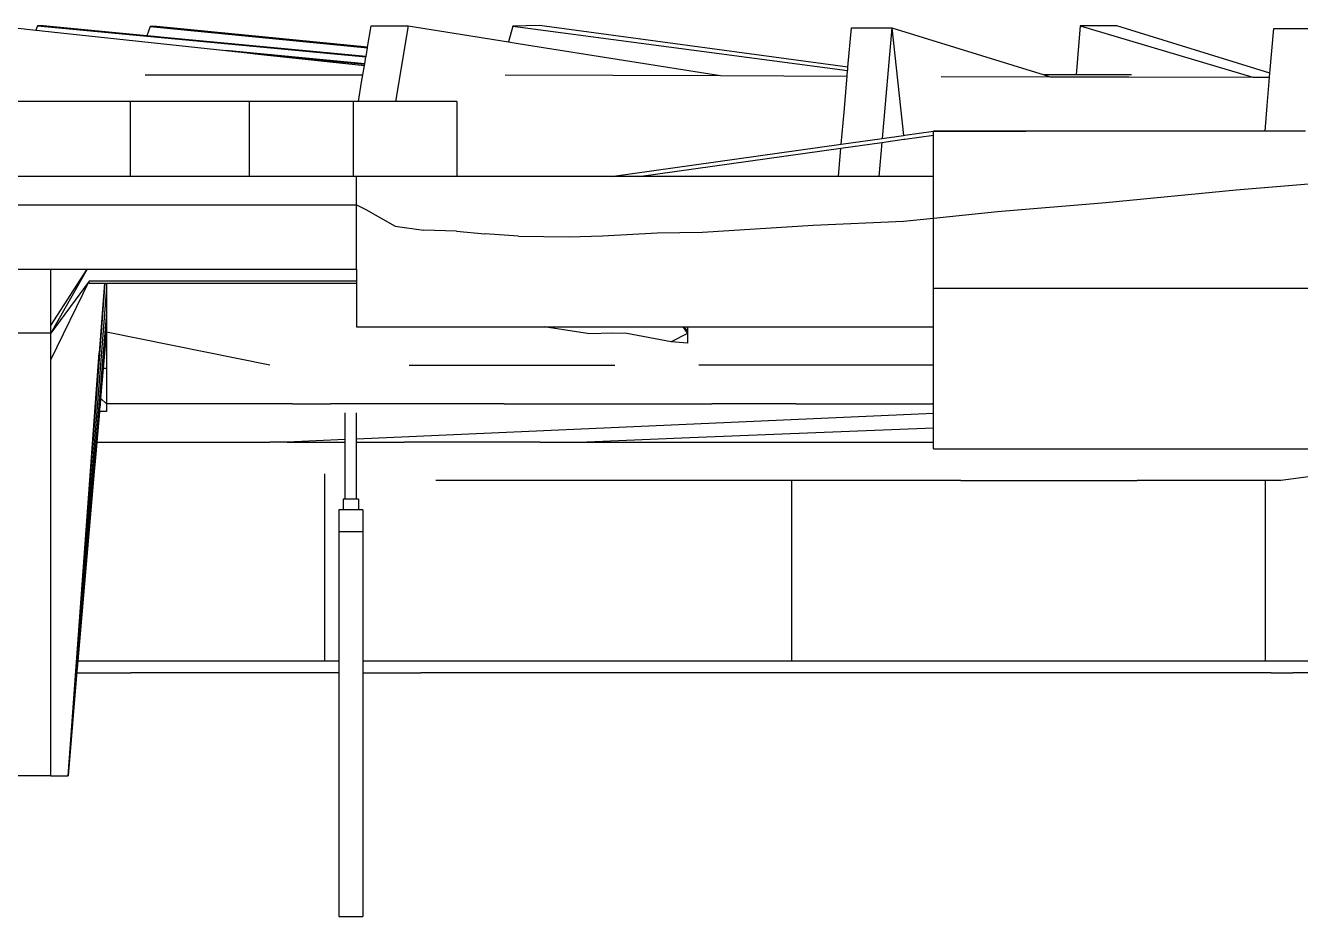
# Model space of a CAD drawing. Extents: x -101 to 101, y -14 to 18.
# Drawn here: x -29.86 to 3.28, y -13.85 to 9.31 of the extents above; entities that cross this region are included whole.
import ezdxf

# ---------------------------------------------------------------- set-up
doc = ezdxf.new("R2010")
doc.units = 0
doc.layers.get('0').update_dxf_attribs({"linetype": 'CONTINUOUS'})
doc.layers.add('SECTIONCUTEDGES', color=7, linetype='CONTINUOUS')

msp = doc.modelspace()

# ---------------------------------------------------------------- linework, layer by layer
for p, q in [((-30.693, 9.313), (-29.597, 9.194)), ((-29.555, 9.302), (-29.597, 9.194)), ((-29.408, 9.3), (-29.555, 9.302)), ((-29.555, 9.302), (-21.014, 8.496)), ((-26.71, 9.045), (-29.408, 9.3)), ((-26.626, 9.284), (-26.71, 9.045)), ((-26.45, 9.283), (-26.626, 9.284)), ((-26.626, 9.284), (-20.974, 8.736)), ((-20.971, 8.75), (-26.45, 9.283)), ((-20.971, 8.75), (-20.878, 9.3)), ((-20.878, 9.3), (-19.917, 9.3)), ((-19.917, 9.3), (-20.25, 7.339)), ((-19.917, 9.3), (-17.305, 8.884)), ((-17.195, 9.295), (-17.305, 8.884)), ((-16.501, 9.312), (-17.195, 9.295)), ((-17.195, 9.295), (-8.494, 8.139)), ((-8.486, 8.226), (-16.501, 9.312)), ((-2.446, 9.3), (-2.556, 8.032)), ((-1.499, 9.3), (-2.446, 9.3)), ((-2.446, 9.3), (2.041, 7.97)), ((2.485, 8.074), (-1.499, 9.3)), ((-29.597, 9.194), (-29.498, 9.183)), ((-29.498, 9.183), (-29.427, 9.176)), ((-29.427, 9.176), (-24.655, 8.659)), ((-26.513, 9.027), (-26.71, 9.045)), ((-26.351, 9.012), (-26.513, 9.027)), ((-21.013, 8.507), (-26.351, 9.012)), ((-8.486, 8.226), (-8.396, 9.256)), ((-8.396, 9.256), (-7.346, 9.256)), ((-7.346, 9.256), (-7.597, 6.375)), ((-7.346, 9.256), (-3.387, 8.032)), ((-7.346, 9.256), (-7.043, 6.453)), ((2.485, 8.074), (2.583, 9.231)), ((2.583, 9.231), (3.638, 9.231)), ((-21.044, 8.32), (-24.655, 8.659)), ((-24.655, 8.659), (-24.027, 8.591)), ((-21.013, 8.507), (-20.974, 8.736)), ((-20.974, 8.737), (-20.971, 8.75)), ((-20.974, 8.736), (-20.974, 8.737)), ((-17.305, 8.884), (-17.113, 8.854)), ((-17.113, 8.854), (-16.84, 8.81)), ((-16.84, 8.81), (-11.802, 8.009)), ((-24.027, 8.591), (-23.893, 8.577)), ((-23.893, 8.577), (-21.046, 8.309)), ((-23.893, 8.577), (-21.053, 8.269)), ((-21.053, 8.269), (-21.046, 8.309)), ((-21.046, 8.312), (-21.044, 8.32)), ((-21.046, 8.309), (-21.046, 8.312)), ((-21.044, 8.32), (-21.014, 8.496)), ((-21.014, 8.499), (-21.013, 8.507)), ((-21.014, 8.496), (-21.014, 8.499)), ((-26.752, 8.027), (-21.093, 8.031)), ((-21.126, 7.839), (-21.093, 8.031)), ((-21.093, 8.031), (-21.053, 8.269)), ((-17.397, 8.031), (-11.802, 8.009)), ((-11.802, 8.009), (-8.506, 7.997)), ((-8.515, 7.896), (-8.506, 7.997)), ((-8.506, 7.997), (-8.494, 8.139)), ((-8.494, 8.139), (-8.492, 8.158)), ((-8.492, 8.158), (-8.486, 8.226)), ((-6.058, 7.988), (-3.225, 7.982)), ((-3.387, 8.032), (-3.225, 7.982)), ((-2.556, 8.032), (-3.387, 8.032)), ((-3.225, 7.982), (-1.899, 7.979)), ((-2.31, 8.033), (-2.556, 8.032)), ((-1.956, 8.033), (-2.31, 8.033)), ((-1.115, 8.033), (-1.956, 8.033)), ((-1.899, 7.979), (-1.185, 7.977)), ((-1.185, 7.977), (2.041, 7.97)), ((2.041, 7.97), (2.477, 7.969)), ((2.467, 7.857), (2.477, 7.969)), ((2.477, 7.969), (2.485, 8.074)), ((-21.211, 7.339), (-21.126, 7.839)), ((-8.57, 7.258), (-8.515, 7.896)), ((2.414, 7.232), (2.467, 7.857)), ((-29.253, 7.339), (-30.131, 7.339)), ((-29.063, 7.339), (-29.253, 7.339)), ((-27.146, 7.339), (-29.063, 7.339)), ((-27.146, 7.339), (-27.146, 5.386)), ((-24.04, 7.339), (-27.146, 7.339)), ((-24.04, 5.386), (-24.04, 7.339)), ((-21.347, 7.339), (-24.04, 7.339)), ((-21.347, 7.339), (-21.347, 5.386)), ((-21.211, 7.339), (-21.347, 7.339)), ((-20.25, 7.339), (-21.211, 7.339)), ((-19.502, 7.339), (-20.25, 7.339)), ((-19.104, 7.339), (-19.502, 7.339)), ((-19.103, 7.339), (-19.104, 7.339)), ((-18.654, 7.339), (-19.103, 7.339)), ((-18.654, 7.339), (-18.654, 7.294)), ((-18.654, 7.294), (-18.654, 5.386)), ((-8.66, 6.226), (-8.587, 7.058)), ((-8.587, 7.058), (-8.57, 7.258)), ((2.358, 6.564), (2.395, 7.008)), ((2.395, 7.008), (2.414, 7.232)), ((-8.66, 6.226), (-7.597, 6.375)), ((-7.606, 6.273), (-7.032, 6.354)), ((-7.597, 6.375), (-7.043, 6.453)), ((-7.043, 6.453), (-7.006, 6.459)), ((-7.032, 6.354), (-7.009, 6.357)), ((-7.009, 6.357), (-6.258, 6.463)), ((-7.006, 6.459), (-6.258, 6.564)), ((-6.258, 6.568), (-3.858, 6.568)), ((-6.258, 6.564), (-6.258, 6.568)), ((-3.858, 6.564), (-3.858, 6.568)), ((-14.64, 5.386), (-8.66, 6.226)), ((-13.921, 5.386), (-8.669, 6.124)), ((-8.733, 5.386), (-8.669, 6.124)), ((-8.669, 6.124), (-7.606, 6.273)), ((-7.606, 6.273), (-7.683, 5.386)), ((-29.208, 1.514), (-29.208, 2.979)), ((-29.208, 1.514), (-28.259, 2.979)), ((-28.259, 2.979), (-29.208, 1.314)), ((-28.208, 2.669), (-29.208, 1.314)), ((-29.208, 0.623), (-28.208, 2.669)), ((-28.208, 2.615), (-28.208, 2.669)), ((-27.758, 2.669), (-28.208, 2.669)), ((-21.258, 2.669), (-27.758, 2.669)), ((-28.758, -10.193), (-27.791, 2.615)), ((-27.758, 2.479), (-28.758, -10.193)), ((-28.208, 2.615), (-28.201, 2.615)), ((-28.201, 2.615), (-27.947, 2.615)), ((-27.812, 2.615), (-27.947, 0.803)), ((-27.947, 2.615), (-27.812, 2.615)), ((-27.812, 2.615), (-27.806, 2.615)), ((-27.806, 2.615), (-27.791, 2.615)), ((-27.791, 2.615), (-27.758, 2.615)), ((-27.758, 2.615), (-27.758, 2.479)), ((-27.758, 2.615), (-25.808, 2.615)), ((-27.758, 2.479), (-27.758, 1.839)), ((-25.808, 2.615), (-25.597, 2.615)), ((-25.597, 2.615), (-25.24, 2.615)), ((-25.24, 2.615), (-24.931, 2.615)), ((-24.931, 2.615), (-22.252, 2.615)), ((-22.252, 2.615), (-21.258, 2.615)), ((-27.758, 1.839), (-28.758, -10.193)), ((-27.758, 1.839), (-27.758, 1.479)), ((-29.208, 1.314), (-29.208, 1.514)), ((-28.758, -10.193), (-27.758, 1.369)), ((-28.758, -10.193), (-27.758, 1.337)), ((-27.758, 1.479), (-27.758, 1.369)), ((-27.758, 1.369), (-27.758, 1.337)), ((-23.514, 0.479), (-27.758, 1.337)), ((-27.758, 1.337), (-27.758, 1.288)), ((-15.201, 1.298), (-16.384, 1.479)), ((-12.779, 1.479), (-12.653, 1.308)), ((-12.653, 1.366), (-12.74, 1.479)), ((-12.653, 1.479), (-12.653, 1.366)), ((-12.653, 1.366), (-12.653, 1.308)), ((-6.258, 1.196), (-6.258, 1.479)), ((-29.208, 1.314), (-36.258, 1.314)), ((-29.208, 0.623), (-29.208, 1.314)), ((-27.785, 0.985), (-27.768, 1.177)), ((-27.758, 1.002), (-27.785, 0.985)), ((-27.768, 1.177), (-27.764, 1.223)), ((-27.764, 1.223), (-27.763, 1.231)), ((-27.764, 1.223), (-27.758, 1.228)), ((-27.763, 1.231), (-27.758, 1.288)), ((-27.758, 1.235), (-27.763, 1.231)), ((-27.758, 1.288), (-27.758, 1.286)), ((-27.758, 1.286), (-27.758, 1.268)), ((-27.758, 1.268), (-27.758, 1.235)), ((-27.758, 1.235), (-27.758, 1.228)), ((-27.758, 1.228), (-27.758, 1.184)), ((-27.758, 1.184), (-27.758, 1.002)), ((-27.758, 1.002), (-27.758, 0.395)), ((-14.602, 1.314), (-15.201, 1.298)), ((-14.229, 1.308), (-14.602, 1.314)), ((-13.081, 1.087), (-14.229, 1.308)), ((-12.653, 1.308), (-13.081, 1.087)), ((-12.653, 1.057), (-13.081, 1.087)), ((-12.653, 1.308), (-12.653, 1.057)), ((-6.258, 0.479), (-6.258, 1.196)), ((-28.758, -10.193), (-27.947, 0.803)), ((-27.836, 0.393), (-27.785, 0.985)), ((-29.208, -10.193), (-29.208, 0.623)), ((-27.904, -0.389), (-27.836, 0.393)), ((-27.758, 0.395), (-27.836, 0.393)), ((-27.758, 0.395), (-27.758, -0.521)), ((-19.894, 0.479), (-17.864, 0.479)), ((-17.864, 0.479), (-14.544, 0.479)), ((-8.344, 0.479), (-12.364, 0.479)), ((-6.258, 0.479), (-8.344, 0.479)), ((-6.258, 0.214), (-6.258, 0.479)), ((-6.258, 0.111), (-6.258, 0.214)), ((-6.258, 0.003), (-6.258, 0.111)), ((-6.258, -0.035), (-6.258, 0.003)), ((-6.258, -0.126), (-6.258, -0.035)), ((-6.258, -0.513), (-6.258, -0.126)), ((-27.934, -0.728), (-27.928, -0.661)), ((-27.928, -0.661), (-27.918, -0.551)), ((-27.918, -0.551), (-27.904, -0.389)), ((-27.904, -0.389), (-27.758, -0.521)), ((-22.924, -0.521), (-27.758, -0.521)), ((-27.758, -0.521), (-27.758, -0.728)), ((-22.924, -0.521), (-21.934, -0.521)), ((-21.334, -0.521), (-21.934, -0.521)), ((-19.894, -0.521), (-21.334, -0.521)), ((-19.374, -0.521), (-19.894, -0.521)), ((-17.424, -0.521), (-19.374, -0.521)), ((-17.424, -0.521), (-12.024, -0.521)), ((-9.844, -0.521), (-12.024, -0.521)), ((-9.844, -0.521), (-9.334, -0.521)), ((-9.334, -0.521), (-7.624, -0.521)), ((-7.624, -0.521), (-6.294, -0.521)), ((-6.258, -0.521), (-6.294, -0.521)), ((-6.258, -0.521), (-6.258, -0.513)), ((-6.258, -0.778), (-6.258, -0.521)), ((-28.003, -1.521), (-27.934, -0.733)), ((-27.875, -0.727), (-27.934, -0.728)), ((-27.934, -0.733), (-27.934, -0.728)), ((-27.758, -0.728), (-27.875, -0.727)), ((-21.558, -1.423), (-21.558, -0.755)), ((-21.258, -1.404), (-21.258, -0.758)), ((-6.258, -0.778), (-21.258, -1.441)), ((-6.258, -0.783), (-6.258, -0.778)), ((-6.258, -0.789), (-6.258, -0.783)), ((-6.258, -0.816), (-6.258, -0.789)), ((-6.258, -0.839), (-6.258, -0.816)), ((-6.258, -0.86), (-6.258, -0.839)), ((-6.258, -0.881), (-6.258, -0.86)), ((-6.258, -0.906), (-6.258, -0.881)), ((-6.258, -1.012), (-6.258, -0.906)), ((-6.258, -1.157), (-12.598, -1.413)), ((-6.258, -1.044), (-6.258, -1.012)), ((-6.258, -1.115), (-6.258, -1.044)), ((-6.258, -1.146), (-6.258, -1.115)), ((-6.258, -1.157), (-6.258, -1.146)), ((-6.258, -1.171), (-6.258, -1.157)), ((-6.258, -1.521), (-6.258, -1.171)), ((-28.021, -1.733), (-28.003, -1.521)), ((-28.003, -1.521), (-26.904, -1.521)), ((-26.904, -1.521), (-24.344, -1.521)), ((-24.344, -1.521), (-23.514, -1.521)), ((-23.064, -1.521), (-23.514, -1.521)), ((-21.558, -1.454), (-23.064, -1.521)), ((-23.064, -1.521), (-21.814, -1.521)), ((-21.814, -1.521), (-21.594, -1.521)), ((-21.594, -1.521), (-21.558, -1.521)), ((-21.558, -1.454), (-21.558, -1.423)), ((-21.558, -1.519), (-21.558, -1.454)), ((-21.558, -1.521), (-21.558, -1.519)), ((-21.558, -1.519), (-21.558, -1.519)), ((-21.558, -1.607), (-21.558, -1.521)), ((-21.558, -2.028), (-21.558, -1.607)), ((-21.258, -1.441), (-21.258, -1.404)), ((-21.258, -1.505), (-21.258, -1.441)), ((-21.258, -1.505), (-21.258, -1.505)), ((-21.258, -1.521), (-21.258, -1.505)), ((-21.258, -1.505), (-21.258, -1.505)), ((-21.258, -1.521), (-20.014, -1.521)), ((-21.258, -1.709), (-21.258, -1.521)), ((-18.964, -1.521), (-20.014, -1.521)), ((-18.754, -1.521), (-18.964, -1.521)), ((-17.624, -1.521), (-18.754, -1.521)), ((-16.594, -1.521), (-17.624, -1.521)), ((-16.484, -1.521), (-16.594, -1.521)), ((-16.484, -1.521), (-15.284, -1.521)), ((-15.284, -1.521), (-15.274, -1.521)), ((-12.598, -1.413), (-15.274, -1.521)), ((-15.274, -1.521), (-14.134, -1.521)), ((-14.134, -1.521), (-12.994, -1.521)), ((-12.994, -1.521), (-11.364, -1.521)), ((-11.364, -1.521), (-9.084, -1.521)), ((-9.084, -1.521), (-6.314, -1.521)), ((-6.314, -1.521), (-6.258, -1.521)), ((-6.258, -1.54), (-6.258, -1.521)), ((-6.258, -1.594), (-6.258, -1.54)), ((-6.258, -1.699), (-6.258, -1.594)), ((-28.054, -2.111), (-28.029, -1.823)), ((-28.029, -1.823), (-28.021, -1.733)), ((-21.258, -2.083), (-21.258, -1.709)), ((-6.258, -1.699), (-6.178, -1.699)), ((-6.178, -1.699), (-5.783, -1.699)), ((-5.783, -1.699), (-3.506, -1.699)), ((-3.506, -1.699), (-3.084, -1.699)), ((-3.084, -1.699), (-0.134, -1.699)), ((-0.134, -1.699), (0.372, -1.699)), ((0.372, -1.699), (2.788, -1.699)), ((2.788, -1.699), (2.89, -1.699)), ((2.89, -1.699), (5.585, -1.699)), ((-28.498, -7.205), (-28.07, -2.286)), ((-28.07, -2.286), (-28.054, -2.111)), ((-21.558, -2.365), (-21.558, -2.028)), ((-21.258, -2.385), (-21.258, -2.083)), ((-22.089, -2.341), (-22.089, -7.205)), ((-21.558, -3.004), (-21.558, -2.365)), ((-21.258, -3.004), (-21.258, -2.385)), ((-18.854, -2.521), (-19.199, -2.521)), ((-16.484, -2.521), (-18.854, -2.521)), ((-14.704, -2.521), (-16.484, -2.521)), ((-11.714, -2.521), (-14.704, -2.521)), ((-9.95, -2.521), (-11.714, -2.521)), ((-9.95, -2.521), (-9.95, -7.205)), ((-9.744, -2.521), (-9.95, -2.521)), ((-7.744, -2.521), (-9.744, -2.521)), ((-5.554, -2.521), (-7.744, -2.521)), ((-5.554, -2.521), (-3.334, -2.521)), ((-3.334, -2.521), (-0.964, -2.521)), ((1.876, -2.521), (-0.964, -2.521)), ((2.372, -2.521), (1.876, -2.521)), ((2.372, -7.205), (2.372, -2.521)), ((2.446, -2.521), (2.372, -2.521)), ((2.766, -2.521), (2.446, -2.521)), ((3.487, -2.422), (2.766, -2.521)), ((-21.608, -3.285), (-21.718, -3.285)), ((-21.718, -3.285), (-21.718, -3.855)), ((-21.608, -3.004), (-21.608, -3.285)), ((-21.558, -3.004), (-21.608, -3.004)), ((-21.208, -3.285), (-21.608, -3.285)), ((-21.258, -3.004), (-21.558, -3.004)), ((-21.208, -3.004), (-21.258, -3.004)), ((-21.208, -3.004), (-21.208, -3.285)), ((-21.098, -3.285), (-21.208, -3.285)), ((-21.098, -3.285), (-21.098, -3.855)), ((-21.098, -3.855), (-21.718, -3.855)), ((-21.718, -3.855), (-21.718, -7.205)), ((-21.098, -3.855), (-21.098, -7.205)), ((-28.516, -7.408), (-28.498, -7.205)), ((-28.498, -7.205), (-28.09, -7.205)), ((-28.09, -7.205), (-27.667, -7.205)), ((-27.667, -7.205), (-26.552, -7.205)), ((-26.552, -7.205), (-25.444, -7.205)), ((-25.444, -7.205), (-24.025, -7.205)), ((-24.025, -7.205), (-23.101, -7.205)), ((-23.101, -7.205), (-22.089, -7.205)), ((-22.089, -7.205), (-22.069, -7.205)), ((-22.069, -7.205), (-21.718, -7.205)), ((-21.718, -7.205), (-21.718, -7.222)), ((-21.718, -7.222), (-21.718, -7.521)), ((-21.098, -7.205), (-20.727, -7.205)), ((-21.098, -7.205), (-21.098, -7.419)), ((-20.727, -7.205), (-20.221, -7.205)), ((-20.221, -7.205), (-19.066, -7.205)), ((-19.066, -7.205), (-17.636, -7.205)), ((-17.636, -7.205), (-17.051, -7.205)), ((-17.051, -7.205), (-15.594, -7.205)), ((-15.594, -7.205), (-14.928, -7.205)), ((-14.928, -7.205), (-14.131, -7.205)), ((-14.131, -7.205), (-13.515, -7.205)), ((-13.515, -7.205), (-9.95, -7.205)), ((-9.95, -7.205), (-8.002, -7.205)), ((-8.002, -7.205), (-7.269, -7.205)), ((-7.269, -7.205), (-6.868, -7.205)), ((-6.868, -7.205), (-6.327, -7.205)), ((-6.327, -7.205), (-5.727, -7.205)), ((-5.727, -7.205), (-5.44, -7.205)), ((-5.44, -7.205), (-5.143, -7.205)), ((-5.143, -7.205), (-4.602, -7.205)), ((-4.602, -7.205), (-4.258, -7.205)), ((-4.258, -7.205), (-3.553, -7.205)), ((-3.553, -7.205), (-3.12, -7.205)), ((-3.12, -7.205), (-2.245, -7.205)), ((-2.245, -7.205), (-1.869, -7.205)), ((-1.869, -7.205), (-0.98, -7.205)), ((-0.98, -7.205), (-0.509, -7.205)), ((-0.509, -7.205), (0.353, -7.205)), ((0.353, -7.205), (0.619, -7.205)), ((0.619, -7.205), (1.747, -7.205)), ((1.747, -7.205), (1.953, -7.205)), ((1.953, -7.205), (2.372, -7.205)), ((2.372, -7.205), (2.842, -7.205)), ((2.842, -7.205), (3.145, -7.205)), ((3.145, -7.205), (3.528, -7.205)), ((-28.758, -10.193), (-28.526, -7.521)), ((-28.526, -7.521), (-28.52, -7.453)), ((-28.526, -7.521), (-27.124, -7.521)), ((-28.52, -7.453), (-28.516, -7.408)), ((-25.504, -7.521), (-27.124, -7.521)), ((-24.154, -7.521), (-25.504, -7.521)), ((-22.644, -7.521), (-24.154, -7.521)), ((-21.718, -7.521), (-22.644, -7.521)), ((-21.718, -7.521), (-21.718, -13.855)), ((-21.098, -7.419), (-21.098, -7.468)), ((-21.098, -7.468), (-21.098, -7.521)), ((-21.098, -7.521), (-21.098, -13.855)), ((-21.098, -7.521), (-19.584, -7.521)), ((-17.494, -7.521), (-19.584, -7.521)), ((-15.364, -7.521), (-17.494, -7.521)), ((-7.304, -7.521), (-15.364, -7.521)), ((-6.514, -7.521), (-7.304, -7.521)), ((-6.094, -7.521), (-6.514, -7.521)), ((-5.304, -7.521), (-6.094, -7.521)), ((-4.274, -7.521), (-5.304, -7.521)), ((-2.994, -7.521), (-4.274, -7.521)), ((-1.694, -7.521), (-2.994, -7.521)), ((-0.434, -7.521), (-1.694, -7.521)), ((1.216, -7.521), (-0.434, -7.521)), ((2.516, -7.521), (1.216, -7.521)), ((2.516, -7.521), (3.076, -7.521)), ((4.216, -7.521), (3.076, -7.521)), ((-29.208, -10.193), (-36.092, -10.193)), ((-29.208, -10.193), (-28.758, -10.193)), ((-21.718, -13.855), (-21.098, -13.855))]:
    msp.add_line(p, q)
at = {"layer": 'SECTIONCUTEDGES'}
for p, q in [((-3.858, 6.564), (-6.258, 6.564)), ((-6.258, 6.463), (-6.258, 6.564)), ((-6.258, 6.564), (-6.258, 6.564)), ((-6.258, 5.386), (-6.258, 6.463)), ((0.181, 6.564), (-3.858, 6.564)), ((2.358, 6.564), (0.181, 6.564)), ((3.413, 6.564), (2.358, 6.564)), ((-28.758, 5.386), (-30.253, 5.386)), ((-27.146, 5.386), (-28.758, 5.386)), ((-24.04, 5.386), (-27.146, 5.386)), ((-21.347, 5.386), (-24.04, 5.386)), ((-21.258, 5.386), (-21.347, 5.386)), ((-21.258, 4.648), (-21.258, 5.386)), ((-18.654, 5.386), (-21.258, 5.386)), ((-16.685, 5.386), (-18.654, 5.386)), ((-14.64, 5.386), (-16.685, 5.386)), ((-13.921, 5.386), (-14.64, 5.386)), ((-8.733, 5.386), (-13.921, 5.386)), ((-7.683, 5.386), (-8.733, 5.386)), ((-7.015, 5.386), (-7.683, 5.386)), ((-6.258, 5.386), (-7.015, 5.386)), ((-6.258, 4.305), (-6.258, 5.386)), ((-1.781, 4.711), (1.609, 5.041)), ((1.609, 5.041), (4.217, 5.254)), ((-36.258, 4.648), (-21.258, 4.648)), ((-21.258, 4.648), (-21.018, 4.527)), ((-21.258, 2.979), (-21.258, 4.648)), ((-4.595, 4.479), (-1.781, 4.711)), ((-21.018, 4.527), (-20.258, 4.091)), ((-6.258, 4.305), (-4.595, 4.479)), ((-20.258, 4.091), (-19.52, 3.991)), ((-18.664, 3.967), (-19.52, 3.991)), ((-12.268, 3.935), (-9.391, 4.122)), ((-9.391, 4.122), (-7.045, 4.223)), ((-7.045, 4.223), (-6.258, 4.305)), ((-6.258, 2.479), (-6.258, 4.305)), ((-18.664, 3.967), (-17.925, 3.899)), ((-17.05, 3.839), (-17.925, 3.899)), ((-17.05, 3.839), (-15.728, 3.815)), ((-15.728, 3.815), (-14.867, 3.846)), ((-14.867, 3.846), (-13.442, 3.922)), ((-13.442, 3.922), (-12.268, 3.935)), ((-31.044, 2.979), (-29.208, 2.979)), ((-29.208, 2.979), (-28.259, 2.979)), ((-28.259, 2.979), (-28.259, 2.979)), ((-28.259, 2.979), (-28.258, 2.979)), ((-28.258, 2.979), (-28.187, 2.979)), ((-28.187, 2.979), (-28.138, 2.979)), ((-28.138, 2.979), (-27.758, 2.979)), ((-27.758, 2.979), (-22.278, 2.979)), ((-22.278, 2.979), (-21.258, 2.979)), ((-21.258, 2.979), (-21.258, 2.669)), ((-21.258, 2.669), (-21.258, 2.615)), ((-21.258, 2.615), (-21.258, 1.703)), ((-6.258, 1.479), (-6.258, 2.479)), ((-6.258, 2.479), (8.284, 2.479)), ((-21.258, 1.703), (-21.258, 1.537)), ((-21.258, 1.537), (-21.258, 1.479)), ((-21.258, 1.479), (-21.014, 1.479)), ((-21.014, 1.479), (-19.274, 1.479)), ((-19.274, 1.479), (-16.384, 1.479)), ((-16.384, 1.479), (-15.201, 1.479)), ((-15.201, 1.479), (-15.122, 1.479)), ((-15.122, 1.479), (-14.602, 1.479)), ((-14.602, 1.479), (-14.557, 1.479)), ((-14.557, 1.479), (-14.229, 1.479)), ((-14.229, 1.479), (-14.157, 1.479)), ((-14.157, 1.479), (-13.223, 1.479)), ((-13.223, 1.479), (-12.779, 1.479)), ((-12.779, 1.479), (-12.74, 1.479)), ((-12.74, 1.479), (-12.653, 1.479)), ((-12.653, 1.479), (-9.154, 1.479)), ((-9.154, 1.479), (-6.258, 1.479))]:
    msp.add_line(p, q, dxfattribs=at)

doc.saveas('drawing.dxf')
